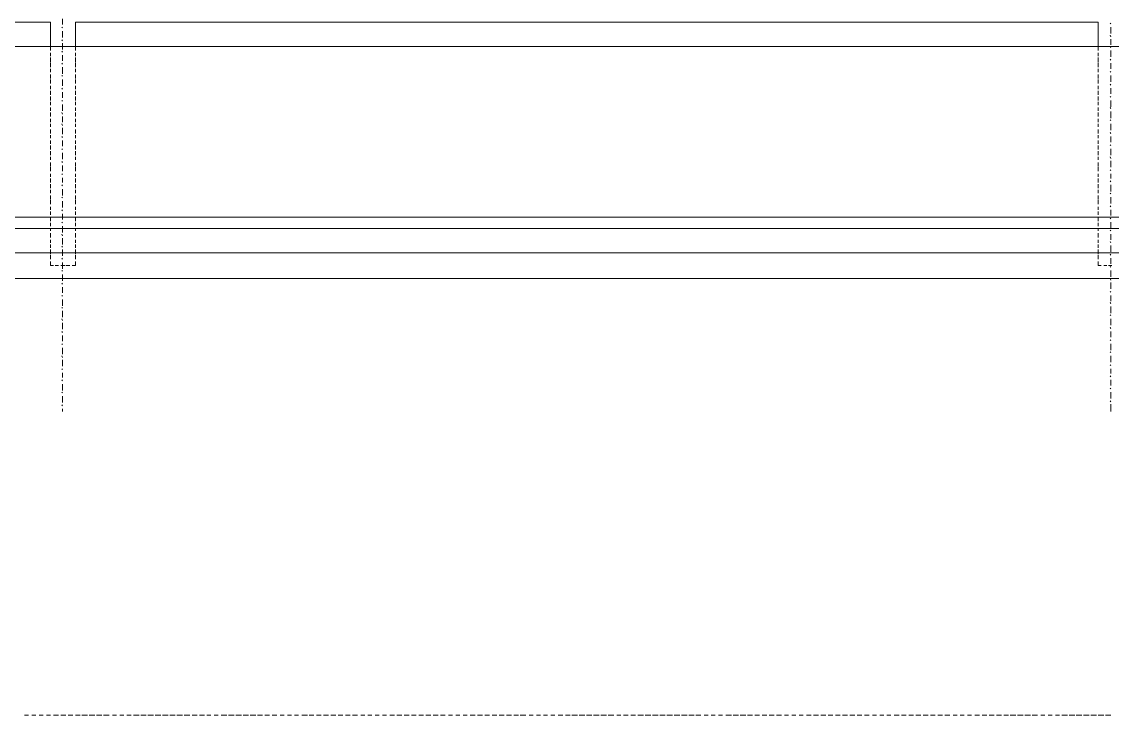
# Model space of a CAD drawing. Header units: millimetres. Extents: x 2928 to 3112, y 1220 to 1280.
# Drawn here: x 3061.409 to 3063.647, y 1233.432 to 1234.856 of the extents above; entities that cross this region are included whole.
import ezdxf

# ---------------------------------------------------------------- set-up
doc = ezdxf.new("R2010")
doc.units = ezdxf.units.MM

msp = doc.modelspace()

# ---------------------------------------------------------------- linework, layer by layer
at = {"color": 7, "linetype": 'Continuous', "lineweight": 5, "true_color": 0x000007}
for points in [[(3061.46781, 1234.85492), (3059.1175, 1234.85492), (3059.1175, 1234.85492)], [(3061.46781, 1234.8053), (3061.46781, 1234.85492), (3061.46781, 1234.85492)], [(3061.51909, 1234.8053), (3061.51909, 1234.85492), (3061.51909, 1234.85492)], [(3063.618, 1234.85492), (3061.51909, 1234.85492), (3061.51909, 1234.85492)], [(3061.51909, 1234.8053), (3061.51909, 1234.85492), (3061.51909, 1234.85492)], [(3063.618, 1234.8053), (3063.618, 1234.85492), (3063.618, 1234.85492)]]:
    msp.add_lwpolyline(points, dxfattribs=at)
at = {"color": 252, "linetype": 'Continuous', "lineweight": 13, "true_color": 0x989898}
for points in [[(3061.49262, 1234.84334), (3061.49097, 1234.845), (3061.49097, 1234.845)], [(3061.49262, 1234.84996), (3061.49262, 1234.86154), (3061.49262, 1234.86154)], [(3063.64446, 1234.85161), (3063.64281, 1234.85327), (3063.64281, 1234.85327)], [(3063.64446, 1234.83177), (3063.64446, 1234.845), (3063.64446, 1234.845)], [(3061.49262, 1234.8235), (3061.49262, 1234.83673), (3061.49262, 1234.83673)], [(3063.64446, 1234.82515), (3063.64281, 1234.82846), (3063.64281, 1234.82846)], [(3061.46781, 1234.8053), (3061.46781, 1234.79703), (3061.46781, 1234.79703)], [(3061.49262, 1234.81688), (3061.49097, 1234.81853), (3061.49097, 1234.81853)], [(3061.49262, 1234.79869), (3061.49262, 1234.81192), (3061.49262, 1234.81192)], [(3061.51909, 1234.79703), (3061.51909, 1234.8053), (3061.51909, 1234.8053)], [(3063.618, 1234.8053), (3063.618, 1234.79703), (3063.618, 1234.79703)], [(3063.64446, 1234.80199), (3063.64281, 1234.8053), (3063.64281, 1234.8053)], [(3063.64446, 1234.80861), (3063.64446, 1234.82019), (3063.64446, 1234.82019)], [(3061.46781, 1234.79207), (3061.46781, 1234.78545), (3061.46781, 1234.78545)], [(3061.46781, 1234.78215), (3061.46781, 1234.77222), (3061.46781, 1234.77222)], [(3061.49262, 1234.79372), (3061.49097, 1234.79538), (3061.49097, 1234.79538)], [(3061.49262, 1234.77553), (3061.49262, 1234.78711), (3061.49262, 1234.78711)], [(3061.51909, 1234.78545), (3061.51909, 1234.79207), (3061.51909, 1234.79207)], [(3061.51909, 1234.77222), (3061.51909, 1234.78215), (3061.51909, 1234.78215)], [(3063.618, 1234.79207), (3063.618, 1234.78545), (3063.618, 1234.78545)], [(3063.618, 1234.78215), (3063.618, 1234.77222), (3063.618, 1234.77222)], [(3063.64446, 1234.77718), (3063.64281, 1234.77884), (3063.64281, 1234.77884)], [(3063.64446, 1234.7838), (3063.64446, 1234.79703), (3063.64446, 1234.79703)], [(3061.46781, 1234.77057), (3061.46781, 1234.7623), (3061.46781, 1234.7623)], [(3061.46781, 1234.75899), (3061.46781, 1234.75237), (3061.46781, 1234.75237)], [(3061.49262, 1234.76891), (3061.49097, 1234.77057), (3061.49097, 1234.77057)], [(3061.49262, 1234.74907), (3061.49262, 1234.7623), (3061.49262, 1234.7623)], [(3061.51909, 1234.7623), (3061.51909, 1234.77057), (3061.51909, 1234.77057)], [(3061.51909, 1234.75237), (3061.51909, 1234.75899), (3061.51909, 1234.75899)], [(3063.618, 1234.77057), (3063.618, 1234.7623), (3063.618, 1234.7623)], [(3063.618, 1234.75899), (3063.618, 1234.75237), (3063.618, 1234.75237)], [(3063.64446, 1234.75899), (3063.64446, 1234.77057), (3063.64446, 1234.77057)], [(3061.46781, 1234.74741), (3061.46781, 1234.73914), (3061.46781, 1234.73914)], [(3061.46781, 1234.73749), (3061.46781, 1234.72922), (3061.46781, 1234.72922)], [(3061.49262, 1234.7441), (3061.49097, 1234.74576), (3061.49097, 1234.74576)], [(3061.49262, 1234.72426), (3061.49262, 1234.73749), (3061.49262, 1234.73749)], [(3061.51909, 1234.73914), (3061.51909, 1234.74741), (3061.51909, 1234.74741)], [(3061.51909, 1234.72922), (3061.51909, 1234.73749), (3061.51909, 1234.73749)], [(3063.618, 1234.74741), (3063.618, 1234.73914), (3063.618, 1234.73914)], [(3063.618, 1234.73749), (3063.618, 1234.72922), (3063.618, 1234.72922)], [(3063.64446, 1234.75237), (3063.64281, 1234.75403), (3063.64281, 1234.75403)], [(3063.64446, 1234.73253), (3063.64446, 1234.74576), (3063.64446, 1234.74576)], [(3061.46781, 1234.72426), (3061.46781, 1234.71764), (3061.46781, 1234.71764)], [(3061.46781, 1234.71433), (3061.46781, 1234.70606), (3061.46781, 1234.70606)], [(3061.49262, 1234.71764), (3061.49097, 1234.71929), (3061.49097, 1234.71929)], [(3061.49262, 1234.69945), (3061.49262, 1234.71102), (3061.49262, 1234.71102)], [(3061.51909, 1234.71764), (3061.51909, 1234.72426), (3061.51909, 1234.72426)], [(3061.51909, 1234.70606), (3061.51909, 1234.71433), (3061.51909, 1234.71433)], [(3063.618, 1234.72426), (3063.618, 1234.71764), (3063.618, 1234.71764)], [(3063.618, 1234.71433), (3063.618, 1234.70606), (3063.618, 1234.70606)], [(3063.64446, 1234.72591), (3063.64281, 1234.72756), (3063.64281, 1234.72756)], [(3063.64446, 1234.70772), (3063.64446, 1234.71929), (3063.64446, 1234.71929)], [(3061.46781, 1234.70275), (3061.46781, 1234.69448), (3061.46781, 1234.69448)], [(3061.46781, 1234.69118), (3061.46781, 1234.68456), (3061.46781, 1234.68456)], [(3061.49262, 1234.69283), (3061.49097, 1234.69448), (3061.49097, 1234.69448)], [(3061.51909, 1234.69448), (3061.51909, 1234.70275), (3061.51909, 1234.70275)], [(3061.51909, 1234.68456), (3061.51909, 1234.69118), (3061.51909, 1234.69118)], [(3063.618, 1234.70275), (3063.618, 1234.69448), (3063.618, 1234.69448)], [(3063.618, 1234.69118), (3063.618, 1234.68456), (3063.618, 1234.68456)], [(3063.64446, 1234.7011), (3063.64281, 1234.70275), (3063.64281, 1234.70275)], [(3063.64446, 1234.68125), (3063.64446, 1234.69448), (3063.64446, 1234.69448)], [(3061.46781, 1234.6796), (3061.46781, 1234.67298), (3061.46781, 1234.67298)], [(3061.46781, 1234.66967), (3061.46781, 1234.6614), (3061.46781, 1234.6614)], [(3061.49262, 1234.66637), (3061.49097, 1234.66967), (3061.49097, 1234.66967)], [(3061.49262, 1234.67298), (3061.49262, 1234.68621), (3061.49262, 1234.68621)], [(3061.51909, 1234.67298), (3061.51909, 1234.6796), (3061.51909, 1234.6796)], [(3061.51909, 1234.6614), (3061.51909, 1234.66967), (3061.51909, 1234.66967)], [(3063.618, 1234.6796), (3063.618, 1234.67298), (3063.618, 1234.67298)], [(3063.618, 1234.66967), (3063.618, 1234.6614), (3063.618, 1234.6614)], [(3063.64446, 1234.67794), (3063.64281, 1234.6796), (3063.64281, 1234.6796)], [(3063.64446, 1234.6581), (3063.64446, 1234.67133), (3063.64446, 1234.67133)], [(3061.46781, 1234.65644), (3061.46781, 1234.64983), (3061.46781, 1234.64983)], [(3061.46781, 1234.64652), (3061.46781, 1234.6399), (3061.46781, 1234.6399)], [(3061.49262, 1234.64321), (3061.49097, 1234.64652), (3061.49097, 1234.64652)], [(3061.49262, 1234.64983), (3061.49262, 1234.6614), (3061.49262, 1234.6614)], [(3061.51909, 1234.64983), (3061.51909, 1234.65644), (3061.51909, 1234.65644)], [(3061.51909, 1234.6399), (3061.51909, 1234.64652), (3061.51909, 1234.64652)], [(3063.618, 1234.65644), (3063.618, 1234.64983), (3063.618, 1234.64983)], [(3063.618, 1234.64652), (3063.618, 1234.6399), (3063.618, 1234.6399)], [(3063.64446, 1234.65313), (3063.64281, 1234.65479), (3063.64281, 1234.65479)], [(3063.64446, 1234.63329), (3063.64446, 1234.64652), (3063.64446, 1234.64652)], [(3061.46781, 1234.63494), (3061.46781, 1234.62667), (3061.46781, 1234.62667)], [(3061.46781, 1234.62336), (3061.46781, 1234.61675), (3061.46781, 1234.61675)], [(3061.49262, 1234.6184), (3061.49097, 1234.62006), (3061.49097, 1234.62006)], [(3061.49262, 1234.62502), (3061.49262, 1234.63825), (3061.49262, 1234.63825)], [(3061.51909, 1234.62667), (3061.51909, 1234.63494), (3061.51909, 1234.63494)], [(3061.51909, 1234.61675), (3061.51909, 1234.62336), (3061.51909, 1234.62336)], [(3063.618, 1234.63494), (3063.618, 1234.62667), (3063.618, 1234.62667)], [(3063.618, 1234.62336), (3063.618, 1234.61675), (3063.618, 1234.61675)], [(3063.64446, 1234.62667), (3063.64281, 1234.62833), (3063.64281, 1234.62833)], [(3063.64446, 1234.60848), (3063.64446, 1234.62006), (3063.64446, 1234.62006)], [(3061.46781, 1234.61179), (3061.46781, 1234.60517), (3061.46781, 1234.60517)], [(3061.46781, 1234.60186), (3061.46781, 1234.59359), (3061.46781, 1234.59359)], [(3061.49262, 1234.60021), (3061.49262, 1234.61179), (3061.49262, 1234.61179)], [(3061.51909, 1234.60517), (3061.51909, 1234.61179), (3061.51909, 1234.61179)], [(3061.51909, 1234.59359), (3061.51909, 1234.60186), (3061.51909, 1234.60186)], [(3063.618, 1234.61179), (3063.618, 1234.60517), (3063.618, 1234.60517)], [(3063.618, 1234.60186), (3063.618, 1234.59359), (3063.618, 1234.59359)], [(3063.64446, 1234.60186), (3063.64281, 1234.60352), (3063.64281, 1234.60352)], [(3061.46781, 1234.59028), (3061.46781, 1234.58201), (3061.46781, 1234.58201)], [(3061.46781, 1234.57871), (3061.46781, 1234.57209), (3061.46781, 1234.57209)], [(3061.49262, 1234.59359), (3061.49097, 1234.59525), (3061.49097, 1234.59525)], [(3061.49262, 1234.57374), (3061.49262, 1234.58698), (3061.49262, 1234.58698)], [(3061.51909, 1234.58201), (3061.51909, 1234.59028), (3061.51909, 1234.59028)], [(3061.51909, 1234.57209), (3061.51909, 1234.57871), (3061.51909, 1234.57871)], [(3063.618, 1234.59028), (3063.618, 1234.58201), (3063.618, 1234.58201)], [(3063.618, 1234.57871), (3063.618, 1234.57209), (3063.618, 1234.57209)], [(3063.64446, 1234.5754), (3063.64281, 1234.57871), (3063.64281, 1234.57871)], [(3063.64446, 1234.58201), (3063.64446, 1234.59525), (3063.64446, 1234.59525)], [(3061.46781, 1234.56713), (3061.46781, 1234.55886), (3061.46781, 1234.55886)], [(3061.46781, 1234.5572), (3061.46781, 1234.54893), (3061.46781, 1234.54893)], [(3061.49262, 1234.56713), (3061.49097, 1234.56878), (3061.49097, 1234.56878)], [(3061.49262, 1234.54893), (3061.49262, 1234.56051), (3061.49262, 1234.56051)], [(3061.51909, 1234.55886), (3061.51909, 1234.56713), (3061.51909, 1234.56713)], [(3061.51909, 1234.54893), (3061.51909, 1234.5572), (3061.51909, 1234.5572)], [(3063.618, 1234.56713), (3063.618, 1234.55886), (3063.618, 1234.55886)], [(3063.618, 1234.5572), (3063.618, 1234.54893), (3063.618, 1234.54893)], [(3063.64446, 1234.5572), (3063.64446, 1234.57044), (3063.64446, 1234.57044)], [(3061.46781, 1234.54397), (3061.46781, 1234.53736), (3061.46781, 1234.53736)], [(3061.46781, 1234.53405), (3061.46781, 1234.52578), (3061.46781, 1234.52578)], [(3061.49262, 1234.54232), (3061.49097, 1234.54397), (3061.49097, 1234.54397)], [(3061.49262, 1234.52578), (3061.49262, 1234.5357), (3061.49262, 1234.5357)], [(3061.51909, 1234.53736), (3061.51909, 1234.54397), (3061.51909, 1234.54397)], [(3061.51909, 1234.52578), (3061.51909, 1234.53405), (3061.51909, 1234.53405)], [(3063.618, 1234.54397), (3063.618, 1234.53736), (3063.618, 1234.53736)], [(3063.618, 1234.53405), (3063.618, 1234.52578), (3063.618, 1234.52578)], [(3063.64446, 1234.55059), (3063.64281, 1234.55224), (3063.64281, 1234.55224)], [(3063.64446, 1234.53405), (3063.64446, 1234.54397), (3063.64446, 1234.54397)], [(3061.46781, 1234.52247), (3061.46781, 1234.5142), (3061.46781, 1234.5142)], [(3061.46781, 1234.51089), (3061.46781, 1234.50428), (3061.46781, 1234.50428)], [(3061.49262, 1234.51916), (3061.49097, 1234.52082), (3061.49097, 1234.52082)], [(3061.49262, 1234.49931), (3061.49262, 1234.51255), (3061.49262, 1234.51255)], [(3061.51909, 1234.5142), (3061.51909, 1234.52247), (3061.51909, 1234.52247)], [(3061.51909, 1234.50428), (3061.51909, 1234.51089), (3061.51909, 1234.51089)], [(3063.618, 1234.52247), (3063.618, 1234.5142), (3063.618, 1234.5142)], [(3063.618, 1234.51089), (3063.618, 1234.50428), (3063.618, 1234.50428)], [(3063.64446, 1234.52743), (3063.64281, 1234.52909), (3063.64281, 1234.52909)], [(3063.64446, 1234.50758), (3063.64446, 1234.52082), (3063.64446, 1234.52082)], [(3061.46781, 1234.49931), (3061.46781, 1234.49104), (3061.46781, 1234.49104)], [(3061.46781, 1234.48939), (3061.46781, 1234.48112), (3061.46781, 1234.48112)], [(3061.49262, 1234.49435), (3061.49097, 1234.49601), (3061.49097, 1234.49601)], [(3061.49262, 1234.4745), (3061.49262, 1234.48774), (3061.49262, 1234.48774)], [(3061.51909, 1234.49104), (3061.51909, 1234.49931), (3061.51909, 1234.49931)], [(3061.51909, 1234.48112), (3061.51909, 1234.48939), (3061.51909, 1234.48939)], [(3063.618, 1234.49931), (3063.618, 1234.49104), (3063.618, 1234.49104)], [(3063.618, 1234.48939), (3063.618, 1234.48112), (3063.618, 1234.48112)], [(3063.64446, 1234.50262), (3063.64281, 1234.50428), (3063.64281, 1234.50428)], [(3063.64446, 1234.48277), (3063.64446, 1234.49601), (3063.64446, 1234.49601)], [(3061.46781, 1234.47616), (3061.46781, 1234.46954), (3061.46781, 1234.46954)], [(3061.46781, 1234.46623), (3061.46781, 1234.45962), (3061.46781, 1234.45962)], [(3061.49262, 1234.46789), (3061.49097, 1234.46954), (3061.49097, 1234.46954)], [(3061.51909, 1234.46954), (3061.51909, 1234.47616), (3061.51909, 1234.47616)], [(3061.51909, 1234.45962), (3061.51909, 1234.46623), (3061.51909, 1234.46623)], [(3063.618, 1234.47616), (3063.618, 1234.46954), (3063.618, 1234.46954)], [(3063.618, 1234.46623), (3063.618, 1234.45962), (3063.618, 1234.45962)], [(3063.64446, 1234.47616), (3063.64281, 1234.47781), (3063.64281, 1234.47781)], [(3063.64446, 1234.45796), (3063.64446, 1234.46954), (3063.64446, 1234.46954)], [(3077.85553, 1234.45466), (3057.29315, 1234.45466), (3057.29315, 1234.45466)], [(3061.46781, 1234.45466), (3061.46781, 1234.44639), (3061.46781, 1234.44639)], [(3061.46781, 1234.44308), (3061.46781, 1234.43646), (3061.46781, 1234.43646)], [(3061.49262, 1234.44308), (3061.49097, 1234.44473), (3061.49097, 1234.44473)], [(3061.49262, 1234.44969), (3061.49262, 1234.46127), (3061.49262, 1234.46127)], [(3061.51909, 1234.44639), (3061.51909, 1234.45466), (3061.51909, 1234.45466)], [(3061.51909, 1234.43646), (3061.51909, 1234.44308), (3061.51909, 1234.44308)], [(3063.618, 1234.45466), (3063.618, 1234.44639), (3063.618, 1234.44639)], [(3063.618, 1234.44308), (3063.618, 1234.43646), (3063.618, 1234.43646)], [(3063.64446, 1234.45135), (3063.64281, 1234.453), (3063.64281, 1234.453)], [(3063.64446, 1234.4315), (3063.64446, 1234.44473), (3063.64446, 1234.44473)], [(3061.46781, 1234.4315), (3061.46781, 1234.42654), (3061.46781, 1234.42654)], [(3061.46781, 1234.42158), (3061.46781, 1234.41331), (3061.46781, 1234.41331)], [(3061.49262, 1234.41661), (3061.49097, 1234.41992), (3061.49097, 1234.41992)], [(3061.49262, 1234.42323), (3061.49262, 1234.43646), (3061.49262, 1234.43646)], [(3061.51909, 1234.42654), (3061.51909, 1234.4315), (3061.51909, 1234.4315)], [(3061.51909, 1234.41331), (3061.51909, 1234.42158), (3061.51909, 1234.42158)], [(3063.618, 1234.4315), (3063.618, 1234.42654), (3063.618, 1234.42654)], [(3063.618, 1234.42158), (3063.618, 1234.41331), (3063.618, 1234.41331)], [(3063.64446, 1234.42654), (3063.64281, 1234.42819), (3063.64281, 1234.42819)], [(3063.64446, 1234.40834), (3063.64446, 1234.41992), (3063.64446, 1234.41992)], [(3061.46781, 1234.40834), (3061.46781, 1234.40173), (3061.46781, 1234.40173)], [(3061.46781, 1234.39842), (3061.46781, 1234.3918), (3061.46781, 1234.3918)], [(3061.49262, 1234.39842), (3061.49262, 1234.41165), (3061.49262, 1234.41165)], [(3061.51909, 1234.40173), (3061.51909, 1234.40834), (3061.51909, 1234.40834)], [(3061.51909, 1234.3918), (3061.51909, 1234.39842), (3061.51909, 1234.39842)], [(3063.618, 1234.40834), (3063.618, 1234.40173), (3063.618, 1234.40173)], [(3063.618, 1234.39842), (3063.618, 1234.3918), (3063.618, 1234.3918)], [(3063.64446, 1234.40173), (3063.64281, 1234.40504), (3063.64281, 1234.40504)], [(3063.64446, 1234.38353), (3063.64446, 1234.39677), (3063.64446, 1234.39677)], [(3061.46781, 1234.3885), (3061.46781, 1234.37857), (3061.46781, 1234.37857)], [(3061.46781, 1234.37692), (3061.46781, 1234.36865), (3061.46781, 1234.36865)], [(3061.49262, 1234.39346), (3061.49097, 1234.39511), (3061.49097, 1234.39511)], [(3061.49262, 1234.37526), (3061.49262, 1234.3885), (3061.49262, 1234.3885)], [(3061.51909, 1234.37857), (3061.51909, 1234.3885), (3061.51909, 1234.3885)], [(3061.51909, 1234.36865), (3061.51909, 1234.37692), (3061.51909, 1234.37692)], [(3063.618, 1234.3885), (3063.618, 1234.37857), (3063.618, 1234.37857)], [(3063.618, 1234.37692), (3063.618, 1234.36865), (3063.618, 1234.36865)], [(3063.64446, 1234.37692), (3063.64281, 1234.37857), (3063.64281, 1234.37857)], [(3061.46781, 1234.36369), (3061.46781, 1234.35542), (3061.47443, 1234.35542)], [(3061.47774, 1234.35542), (3061.48435, 1234.35542), (3061.48435, 1234.35542)], [(3061.48932, 1234.35542), (3061.49759, 1234.35542), (3061.49759, 1234.35542)], [(3061.49262, 1234.36865), (3061.49097, 1234.3703), (3061.49097, 1234.3703)], [(3061.49262, 1234.3488), (3061.49262, 1234.36203), (3061.49262, 1234.36203)], [(3061.49924, 1234.35542), (3061.50751, 1234.35542), (3061.50751, 1234.35542)], [(3061.51247, 1234.35542), (3061.51909, 1234.35542), (3061.51909, 1234.36369)], [(3063.618, 1234.36369), (3063.618, 1234.35542), (3063.62461, 1234.35542)], [(3063.62958, 1234.35542), (3063.63619, 1234.35542), (3063.63619, 1234.35542)], [(3063.6395, 1234.35542), (3063.64612, 1234.35542), (3063.64612, 1234.35542)], [(3063.64446, 1234.35211), (3063.64281, 1234.35376), (3063.64281, 1234.35376)], [(3063.64446, 1234.35873), (3063.64446, 1234.3703), (3063.64446, 1234.3703)], [(3061.49262, 1234.34384), (3061.49097, 1234.34549), (3061.49097, 1234.34549)], [(3061.49262, 1234.32399), (3061.49262, 1234.33722), (3061.49262, 1234.33722)], [(3063.64446, 1234.32565), (3063.64281, 1234.32895), (3063.64281, 1234.32895)], [(3063.64446, 1234.33226), (3063.64446, 1234.34549), (3063.64446, 1234.34549)], [(3061.49262, 1234.31738), (3061.49097, 1234.31903), (3061.49097, 1234.31903)], [(3061.49262, 1234.29918), (3061.49262, 1234.31076), (3061.49262, 1234.31076)], [(3063.64446, 1234.30745), (3063.64446, 1234.32068), (3063.64446, 1234.32068)], [(3061.49262, 1234.29257), (3061.49097, 1234.29422), (3061.49097, 1234.29422)], [(3061.49262, 1234.27272), (3061.49262, 1234.28595), (3061.49262, 1234.28595)], [(3063.64446, 1234.30084), (3063.64281, 1234.30249), (3063.64281, 1234.30249)], [(3063.64446, 1234.28264), (3063.64446, 1234.29422), (3063.64446, 1234.29422)], [(3061.49262, 1234.26776), (3061.49097, 1234.26941), (3061.49097, 1234.26941)], [(3061.49262, 1234.24956), (3061.49262, 1234.26279), (3061.49262, 1234.26279)], [(3063.64446, 1234.27768), (3063.64281, 1234.27933), (3063.64281, 1234.27933)], [(3063.64446, 1234.25783), (3063.64446, 1234.27106), (3063.64446, 1234.27106)], [(3061.49262, 1234.24295), (3061.49097, 1234.24625), (3061.49097, 1234.24625)], [(3063.64446, 1234.25287), (3063.64281, 1234.25452), (3063.64281, 1234.25452)], [(3063.64446, 1234.23302), (3063.64446, 1234.24625), (3063.64446, 1234.24625)], [(3061.49262, 1234.21814), (3061.49097, 1234.21979), (3061.49097, 1234.21979)], [(3061.49262, 1234.22475), (3061.49262, 1234.23798), (3061.49262, 1234.23798)], [(3063.64446, 1234.22641), (3063.64281, 1234.22806), (3063.64281, 1234.22806)], [(3063.64446, 1234.20821), (3063.64446, 1234.21979), (3063.64446, 1234.21979)], [(3061.49262, 1234.19333), (3061.49097, 1234.19498), (3061.49097, 1234.19498)], [(3061.49262, 1234.19994), (3061.49262, 1234.21152), (3061.49262, 1234.21152)], [(3063.64446, 1234.2016), (3063.64281, 1234.20325), (3063.64281, 1234.20325)], [(3063.64446, 1234.18175), (3063.64446, 1234.19498), (3063.64446, 1234.19498)], [(3061.49262, 1234.17348), (3061.49262, 1234.18671), (3061.49262, 1234.18671)], [(3063.64446, 1234.17679), (3063.64281, 1234.17844), (3063.64281, 1234.17844)], [(3061.49262, 1234.16686), (3061.49097, 1234.17017), (3061.49097, 1234.17017)], [(3061.49262, 1234.14867), (3061.49262, 1234.1619), (3061.49262, 1234.1619)], [(3063.64446, 1234.15032), (3063.64281, 1234.15198), (3063.64281, 1234.15198)], [(3063.64446, 1234.15694), (3063.64446, 1234.17017), (3063.64446, 1234.17017)], [(3061.49262, 1234.14205), (3061.49097, 1234.14371), (3061.49097, 1234.14371)], [(3061.49262, 1234.12551), (3061.49262, 1234.13544), (3061.49262, 1234.13544)], [(3063.64446, 1234.12717), (3063.64281, 1234.12882), (3063.64281, 1234.12882)], [(3063.64446, 1234.13378), (3063.64446, 1234.14371), (3063.64446, 1234.14371)], [(3061.49262, 1234.1189), (3061.49097, 1234.12055), (3061.49097, 1234.12055)], [(3061.49262, 1234.09905), (3061.49262, 1234.11228), (3061.49262, 1234.11228)], [(3063.64446, 1234.10897), (3063.64446, 1234.12055), (3063.64446, 1234.12055)], [(3061.49262, 1234.09409), (3061.49097, 1234.09574), (3061.49097, 1234.09574)], [(3061.49262, 1234.07424), (3061.49262, 1234.08747), (3061.49262, 1234.08747)], [(3063.64446, 1234.10236), (3063.64281, 1234.10401), (3063.64281, 1234.10401)], [(3063.64446, 1234.08251), (3063.64446, 1234.09574), (3063.64446, 1234.09574)], [(3061.49262, 1234.06762), (3061.49097, 1234.06928), (3061.49097, 1234.06928)], [(3061.49262, 1234.05605), (3061.49262, 1234.06101), (3061.49262, 1234.06101)], [(3063.64446, 1234.07589), (3063.64281, 1234.07755), (3063.64281, 1234.07755)], [(3063.64446, 1234.05605), (3063.64446, 1234.07093), (3063.64446, 1234.07093)], [(3061.42316, 1233.43249), (3061.41489, 1233.43249), (3061.41489, 1233.43249)], [(3061.43804, 1233.43249), (3061.42977, 1233.43249), (3061.42977, 1233.43249)], [(3061.45293, 1233.43249), (3061.44466, 1233.43249), (3061.44466, 1233.43249)], [(3061.46781, 1233.43249), (3061.45954, 1233.43249), (3061.45954, 1233.43249)], [(3061.48435, 1233.43249), (3061.47443, 1233.43249), (3061.47443, 1233.43249)], [(3061.49924, 1233.43249), (3061.48932, 1233.43249), (3061.48932, 1233.43249)], [(3061.51413, 1233.43249), (3061.5042, 1233.43249), (3061.5042, 1233.43249)], [(3061.52901, 1233.43249), (3061.51909, 1233.43249), (3061.51909, 1233.43249)], [(3061.5439, 1233.43249), (3061.53232, 1233.43249), (3061.53232, 1233.43249)], [(3061.55878, 1233.43249), (3061.54721, 1233.43249), (3061.54721, 1233.43249)], [(3061.57367, 1233.43249), (3061.56209, 1233.43249), (3061.56209, 1233.43249)], [(3061.58855, 1233.43249), (3061.57698, 1233.43249), (3061.57698, 1233.43249)], [(3061.60344, 1233.43249), (3061.59517, 1233.43249), (3061.59517, 1233.43249)], [(3061.61833, 1233.43249), (3061.61006, 1233.43249), (3061.61006, 1233.43249)], [(3061.63321, 1233.43249), (3061.62494, 1233.43249), (3061.62494, 1233.43249)], [(3061.64975, 1233.43249), (3061.63817, 1233.43249), (3061.63817, 1233.43249)], [(3061.66464, 1233.43249), (3061.65306, 1233.43249), (3061.65306, 1233.43249)], [(3061.67952, 1233.43249), (3061.66795, 1233.43249), (3061.66795, 1233.43249)], [(3061.69441, 1233.43249), (3061.68283, 1233.43249), (3061.68283, 1233.43249)], [(3061.7093, 1233.43249), (3061.69772, 1233.43249), (3061.69772, 1233.43249)], [(3061.72418, 1233.43249), (3061.7126, 1233.43249), (3061.7126, 1233.43249)], [(3061.73907, 1233.43249), (3061.72749, 1233.43249), (3061.72749, 1233.43249)], [(3061.75395, 1233.43249), (3061.74238, 1233.43249), (3061.74238, 1233.43249)], [(3061.76884, 1233.43249), (3061.75892, 1233.43249), (3061.75892, 1233.43249)], [(3061.78373, 1233.43249), (3061.7738, 1233.43249), (3061.7738, 1233.43249)], [(3061.79696, 1233.43249), (3061.78869, 1233.43249), (3061.78869, 1233.43249)], [(3061.81184, 1233.43249), (3061.80357, 1233.43249), (3061.80357, 1233.43249)], [(3061.83004, 1233.43249), (3061.81846, 1233.43249), (3061.81846, 1233.43249)], [(3061.84492, 1233.43249), (3061.83335, 1233.43249), (3061.83335, 1233.43249)], [(3061.85981, 1233.43249), (3061.84823, 1233.43249), (3061.84823, 1233.43249)], [(3061.87469, 1233.43249), (3061.86312, 1233.43249), (3061.86312, 1233.43249)], [(3061.88958, 1233.43249), (3061.878, 1233.43249), (3061.878, 1233.43249)], [(3061.90281, 1233.43249), (3061.89289, 1233.43249), (3061.89289, 1233.43249)], [(3061.9177, 1233.43249), (3061.90777, 1233.43249), (3061.90777, 1233.43249)], [(3061.93258, 1233.43249), (3061.92266, 1233.43249), (3061.92266, 1233.43249)], [(3061.94747, 1233.43249), (3061.9392, 1233.43249), (3061.9392, 1233.43249)], [(3061.96236, 1233.43249), (3061.95409, 1233.43249), (3061.95409, 1233.43249)], [(3061.97724, 1233.43249), (3061.96897, 1233.43249), (3061.96897, 1233.43249)], [(3061.99544, 1233.43249), (3061.98386, 1233.43249), (3061.98386, 1233.43249)], [(3062.00867, 1233.43249), (3061.99874, 1233.43249), (3061.99874, 1233.43249)], [(3062.02355, 1233.43249), (3062.01363, 1233.43249), (3062.01363, 1233.43249)], [(3062.03844, 1233.43249), (3062.02852, 1233.43249), (3062.02852, 1233.43249)], [(3062.05333, 1233.43249), (3062.0434, 1233.43249), (3062.0434, 1233.43249)], [(3062.06821, 1233.43249), (3062.05829, 1233.43249), (3062.05829, 1233.43249)], [(3062.0831, 1233.43249), (3062.07317, 1233.43249), (3062.07317, 1233.43249)], [(3062.09798, 1233.43249), (3062.08806, 1233.43249), (3062.08806, 1233.43249)], [(3062.11287, 1233.43249), (3062.1046, 1233.43249), (3062.1046, 1233.43249)], [(3062.12776, 1233.43249), (3062.11949, 1233.43249), (3062.11949, 1233.43249)], [(3062.14264, 1233.43249), (3062.13437, 1233.43249), (3062.13437, 1233.43249)], [(3062.15753, 1233.43249), (3062.14926, 1233.43249), (3062.14926, 1233.43249)], [(3062.17407, 1233.43249), (3062.16414, 1233.43249), (3062.16414, 1233.43249)], [(3062.18895, 1233.43249), (3062.17903, 1233.43249), (3062.17903, 1233.43249)], [(3062.20384, 1233.43249), (3062.19391, 1233.43249), (3062.19391, 1233.43249)], [(3062.21872, 1233.43249), (3062.2088, 1233.43249), (3062.2088, 1233.43249)], [(3062.23361, 1233.43249), (3062.22369, 1233.43249), (3062.22369, 1233.43249)], [(3062.2485, 1233.43249), (3062.23857, 1233.43249), (3062.23857, 1233.43249)], [(3062.26338, 1233.43249), (3062.25346, 1233.43249), (3062.25346, 1233.43249)], [(3062.27827, 1233.43249), (3062.26834, 1233.43249), (3062.26834, 1233.43249)], [(3062.29315, 1233.43249), (3062.28488, 1233.43249), (3062.28488, 1233.43249)], [(3062.30804, 1233.43249), (3062.29977, 1233.43249), (3062.29977, 1233.43249)], [(3062.32293, 1233.43249), (3062.31466, 1233.43249), (3062.31466, 1233.43249)], [(3062.33947, 1233.43249), (3062.32954, 1233.43249), (3062.32954, 1233.43249)], [(3062.35435, 1233.43249), (3062.34443, 1233.43249), (3062.34443, 1233.43249)], [(3062.36924, 1233.43249), (3062.35931, 1233.43249), (3062.35931, 1233.43249)], [(3062.38412, 1233.43249), (3062.3742, 1233.43249), (3062.3742, 1233.43249)], [(3062.39901, 1233.43249), (3062.38909, 1233.43249), (3062.38909, 1233.43249)], [(3062.41389, 1233.43249), (3062.40397, 1233.43249), (3062.40397, 1233.43249)], [(3062.42878, 1233.43249), (3062.41886, 1233.43249), (3062.41886, 1233.43249)], [(3062.44367, 1233.43249), (3062.43209, 1233.43249), (3062.43209, 1233.43249)], [(3062.45855, 1233.43249), (3062.45028, 1233.43249), (3062.45028, 1233.43249)], [(3062.47344, 1233.43249), (3062.46517, 1233.43249), (3062.46517, 1233.43249)], [(3062.48832, 1233.43249), (3062.48005, 1233.43249), (3062.48005, 1233.43249)], [(3062.50321, 1233.43249), (3062.49494, 1233.43249), (3062.49494, 1233.43249)], [(3062.51975, 1233.43249), (3062.50983, 1233.43249), (3062.50983, 1233.43249)], [(3062.53464, 1233.43249), (3062.52471, 1233.43249), (3062.52471, 1233.43249)], [(3062.54952, 1233.43249), (3062.53794, 1233.43249), (3062.53794, 1233.43249)], [(3062.56441, 1233.43249), (3062.55283, 1233.43249), (3062.55283, 1233.43249)], [(3062.57929, 1233.43249), (3062.56772, 1233.43249), (3062.56772, 1233.43249)], [(3062.59418, 1233.43249), (3062.5826, 1233.43249), (3062.5826, 1233.43249)], [(3062.60907, 1233.43249), (3062.59749, 1233.43249), (3062.59749, 1233.43249)], [(3062.62395, 1233.43249), (3062.61237, 1233.43249), (3062.61237, 1233.43249)], [(3062.63884, 1233.43249), (3062.63057, 1233.43249), (3062.63057, 1233.43249)], [(3062.65372, 1233.43249), (3062.6438, 1233.43249), (3062.6438, 1233.43249)], [(3062.66861, 1233.43249), (3062.65869, 1233.43249), (3062.65869, 1233.43249)], [(3062.68515, 1233.43249), (3062.67357, 1233.43249), (3062.67357, 1233.43249)], [(3062.70003, 1233.43249), (3062.68846, 1233.43249), (3062.68846, 1233.43249)], [(3062.71492, 1233.43249), (3062.70334, 1233.43249), (3062.70334, 1233.43249)], [(3062.72981, 1233.43249), (3062.71823, 1233.43249), (3062.71823, 1233.43249)], [(3062.74469, 1233.43249), (3062.73311, 1233.43249), (3062.73311, 1233.43249)], [(3062.75958, 1233.43249), (3062.748, 1233.43249), (3062.748, 1233.43249)], [(3062.77446, 1233.43249), (3062.76289, 1233.43249), (3062.76289, 1233.43249)], [(3062.78935, 1233.43249), (3062.77777, 1233.43249), (3062.77777, 1233.43249)], [(3062.80258, 1233.43249), (3062.79266, 1233.43249), (3062.79266, 1233.43249)], [(3062.81747, 1233.43249), (3062.8092, 1233.43249), (3062.8092, 1233.43249)], [(3062.83235, 1233.43249), (3062.82408, 1233.43249), (3062.82408, 1233.43249)], [(3062.84724, 1233.43249), (3062.83897, 1233.43249), (3062.83897, 1233.43249)], [(3062.86543, 1233.43249), (3062.85386, 1233.43249), (3062.85386, 1233.43249)], [(3062.88032, 1233.43249), (3062.86874, 1233.43249), (3062.86874, 1233.43249)], [(3062.89521, 1233.43249), (3062.88363, 1233.43249), (3062.88363, 1233.43249)], [(3062.90844, 1233.43249), (3062.89851, 1233.43249), (3062.89851, 1233.43249)], [(3062.92332, 1233.43249), (3062.9134, 1233.43249), (3062.9134, 1233.43249)], [(3062.93821, 1233.43249), (3062.92829, 1233.43249), (3062.92829, 1233.43249)], [(3062.9531, 1233.43249), (3062.94317, 1233.43249), (3062.94317, 1233.43249)], [(3062.96798, 1233.43249), (3062.95806, 1233.43249), (3062.95806, 1233.43249)], [(3062.98287, 1233.43249), (3062.9746, 1233.43249), (3062.9746, 1233.43249)], [(3062.99775, 1233.43249), (3062.98948, 1233.43249), (3062.98948, 1233.43249)], [(3063.01264, 1233.43249), (3063.00437, 1233.43249), (3063.00437, 1233.43249)], [(3063.02918, 1233.43249), (3063.01925, 1233.43249), (3063.01925, 1233.43249)], [(3063.04406, 1233.43249), (3063.03414, 1233.43249), (3063.03414, 1233.43249)], [(3063.05895, 1233.43249), (3063.04903, 1233.43249), (3063.04903, 1233.43249)], [(3063.07384, 1233.43249), (3063.06391, 1233.43249), (3063.06391, 1233.43249)], [(3063.08872, 1233.43249), (3063.0788, 1233.43249), (3063.0788, 1233.43249)], [(3063.10361, 1233.43249), (3063.09368, 1233.43249), (3063.09368, 1233.43249)], [(3063.11849, 1233.43249), (3063.10857, 1233.43249), (3063.10857, 1233.43249)], [(3063.13338, 1233.43249), (3063.12346, 1233.43249), (3063.12346, 1233.43249)], [(3063.14827, 1233.43249), (3063.13834, 1233.43249), (3063.13834, 1233.43249)], [(3063.16315, 1233.43249), (3063.15488, 1233.43249), (3063.15488, 1233.43249)], [(3063.17804, 1233.43249), (3063.16977, 1233.43249), (3063.16977, 1233.43249)], [(3063.19292, 1233.43249), (3063.18465, 1233.43249), (3063.18465, 1233.43249)], [(3063.20946, 1233.43249), (3063.19954, 1233.43249), (3063.19954, 1233.43249)], [(3063.22435, 1233.43249), (3063.21443, 1233.43249), (3063.21443, 1233.43249)], [(3063.23924, 1233.43249), (3063.22931, 1233.43249), (3063.22931, 1233.43249)], [(3063.25412, 1233.43249), (3063.2442, 1233.43249), (3063.2442, 1233.43249)], [(3063.26901, 1233.43249), (3063.25908, 1233.43249), (3063.25908, 1233.43249)], [(3063.28389, 1233.43249), (3063.27397, 1233.43249), (3063.27397, 1233.43249)], [(3063.29878, 1233.43249), (3063.28885, 1233.43249), (3063.28885, 1233.43249)], [(3063.31366, 1233.43249), (3063.30374, 1233.43249), (3063.30374, 1233.43249)], [(3063.32855, 1233.43249), (3063.32028, 1233.43249), (3063.32028, 1233.43249)], [(3063.34344, 1233.43249), (3063.33517, 1233.43249), (3063.33517, 1233.43249)], [(3063.35832, 1233.43249), (3063.35005, 1233.43249), (3063.35005, 1233.43249)], [(3063.37486, 1233.43249), (3063.36494, 1233.43249), (3063.36494, 1233.43249)], [(3063.38975, 1233.43249), (3063.37982, 1233.43249), (3063.37982, 1233.43249)], [(3063.40463, 1233.43249), (3063.39471, 1233.43249), (3063.39471, 1233.43249)], [(3063.41952, 1233.43249), (3063.4096, 1233.43249), (3063.4096, 1233.43249)], [(3063.43441, 1233.43249), (3063.42448, 1233.43249), (3063.42448, 1233.43249)], [(3063.44929, 1233.43249), (3063.43771, 1233.43249), (3063.43771, 1233.43249)], [(3063.46418, 1233.43249), (3063.4526, 1233.43249), (3063.4526, 1233.43249)], [(3063.47906, 1233.43249), (3063.46749, 1233.43249), (3063.46749, 1233.43249)], [(3063.49395, 1233.43249), (3063.48237, 1233.43249), (3063.48237, 1233.43249)], [(3063.50884, 1233.43249), (3063.50057, 1233.43249), (3063.50057, 1233.43249)], [(3063.52372, 1233.43249), (3063.51545, 1233.43249), (3063.51545, 1233.43249)], [(3063.53861, 1233.43249), (3063.53034, 1233.43249), (3063.53034, 1233.43249)], [(3063.55515, 1233.43249), (3063.54357, 1233.43249), (3063.54357, 1233.43249)], [(3063.57003, 1233.43249), (3063.55845, 1233.43249), (3063.55845, 1233.43249)], [(3063.58492, 1233.43249), (3063.57334, 1233.43249), (3063.57334, 1233.43249)], [(3063.5998, 1233.43249), (3063.58823, 1233.43249), (3063.58823, 1233.43249)], [(3063.61469, 1233.43249), (3063.60311, 1233.43249), (3063.60311, 1233.43249)], [(3063.62958, 1233.43249), (3063.618, 1233.43249), (3063.618, 1233.43249)], [(3063.64446, 1233.43249), (3063.63288, 1233.43249), (3063.63288, 1233.43249)]]:
    msp.add_lwpolyline(points, dxfattribs=at)
at = {"color": 7, "linetype": 'Continuous', "lineweight": 20, "true_color": 0x000007}
msp.add_lwpolyline([(3074.45824, 1234.44969), (3074.45824, 1234.8053), (3056.8168, 1234.8053)], dxfattribs=at)
at = {"color": 252, "linetype": 'Continuous', "lineweight": 5, "true_color": 0x989898}
for points in [[(3057.2948, 1234.45466), (3097.80098, 1234.45466), (3097.80098, 1234.45466)], [(3057.2948, 1234.38188), (3097.80098, 1234.38188), (3097.80098, 1234.38188)], [(3056.81845, 1234.32895), (3098.20124, 1234.32895), (3098.20124, 1234.32895)]]:
    msp.add_lwpolyline(points, dxfattribs=at)
at = {"color": 7, "linetype": 'Continuous', "lineweight": 9, "true_color": 0x000007}
msp.add_lwpolyline([(3097.80098, 1234.4315), (3057.2948, 1234.4315), (3057.2948, 1234.4315)], dxfattribs=at)

doc.saveas('drawing.dxf')
